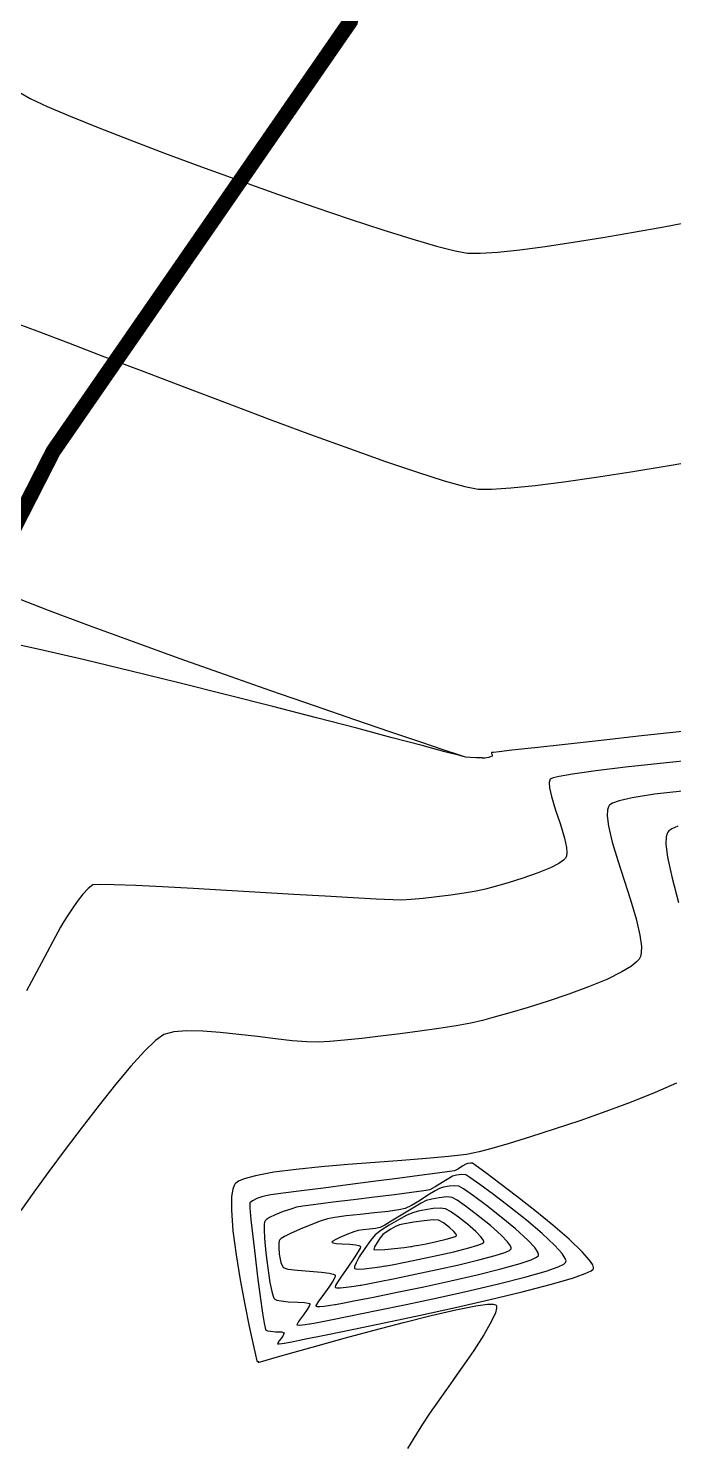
# Model space of a CAD drawing. Header units: metres. Extents: x 708868 to 711043, y 5411316 to 5413138.
# Drawn here: x 709820.1 to 709862.3, y 5411902.3 to 5411995.4 of the extents above; entities that cross this region are included whole.
import ezdxf

# ---------------------------------------------------------------- set-up
doc = ezdxf.new("R2010")
doc.units = ezdxf.units.M
doc.linetypes.add('DASHED', pattern=[0.75, 0.5, -0.25])
for name, color, linetype in [('C-ANNO-TABL', 1, 'Continuous'), ('Rionegro 2010_Contours', 7, 'Continuous'), ('Rionegro 2014_Contours', 7, 'Continuous'), ('Rionegro 2018_Contours', 7, 'Continuous')]:
    doc.layers.add(name, color=color, linetype=linetype)

msp = doc.modelspace()

# ---------------------------------------------------------------- linework, layer by layer
at = {"layer": 'C-ANNO-TABL', "color": 4, "linetype": 'DASHED', "true_color": 0x3dffff, "const_width": 1, "flags": 128}
msp.add_lwpolyline([(711042.543, 5413065.077), (710960.959, 5413110.395), (710928.513, 5413129.625), (710904.958, 5413136.482), (710878.336, 5413137.92), (710860.981, 5413136.789), (710843.249, 5413130.002), (710825.895, 5413114.543), (710808.917, 5413089.658), (710785.526, 5413050.068), (710767.477, 5413018.497), (710750.578, 5412962.402), (710732.947, 5412902.164), (710722.628, 5412876.686), (710711.096, 5412854.241), (710709.275, 5412838.469), (710712.254, 5412799.164), (710711.402, 5412767.16), (710706.844, 5412750.077), (710696.967, 5412735.651), (710677.974, 5412728.438), (710654.043, 5412726.539), (710627.073, 5412724.641), (710606.56, 5412720.465), (710589.801, 5412712.38), (710580.579, 5412698.728), (710577.45, 5412692.07), (710576.617, 5412681.451), (710581.703, 5412658.886), (710586.523, 5412640.581), (710590.138, 5412620.108), (710586.764, 5412609.511), (710569.894, 5412600.358), (710548.445, 5412592.651), (710519.158, 5412593.645), (710507.899, 5412592.671), (710498.04, 5412592.908), (710476.647, 5412590.526), (710453.439, 5412584.652), (710430.062, 5412578.871), (710407.167, 5412571.646), (710393.361, 5412565.35), (710390.566, 5412558.779), (710388.557, 5412550.53), (710383.696, 5412533.008), (710380.563, 5412521.688), (710371.646, 5412514.462), (710365.862, 5412509.886), (710362.006, 5412504.587), (710331.377, 5412455.849), (710322.46, 5412437.304), (710314.748, 5412419.962), (710310.913, 5412404.45), (710310.19, 5412389.517), (710312.359, 5412375.548), (710316.697, 5412365.432), (710327.06, 5412353.871), (710331.95, 5412345.85), (710336.144, 5412343.076), (710341.696, 5412343.548), (710347.662, 5412345.732), (710357.763, 5412346.027), (710373.475, 5412344.551), (710380.943, 5412341.931), (710387.559, 5412337.031), (710390.335, 5412331.128), (710393.229, 5412321.911), (710394.372, 5412314.079), (710391.947, 5412287.733), (710391.947, 5412242.005), (710398.772, 5412181.359), (710397.167, 5412154.922), (710391.094, 5412141.084), (710382.348, 5412135.257), (710365.927, 5412125.119), (710349.52, 5412122.865), (710314.938, 5412100.532), (710310.163, 5412097.449), (710304.075, 5412096.969), (710288.946, 5412103.637), (710260.398, 5412118.748), (710227.162, 5412131.796), (710192.198, 5412139.844), (710067.128, 5412167.234), (710056.514, 5412173.822), (710010.254, 5412214.541), (709997.898, 5412231.696), (709990.986, 5412235.843), (709981.946, 5412236.812), (709941.868, 5412226.346), (709906.208, 5412219.679), (709872.554, 5412206.968), (709858.983, 5412200.97), (709841.485, 5412178.774), (709831.695, 5412162.57), (709826.818, 5412138.119), (709826.096, 5412113.866), (709847.992, 5412057.968), (709847.992, 5412027.524), (709841.153, 5411995.836), (709821.685, 5411967.669), (709785.127, 5411896.003), (709764.498, 5411870.427), (709729.916, 5411841.626), (709687.876, 5411828.101), (709653.609, 5411828.388), (709636.799, 5411836.292), (709611.994, 5411871.534), (709572.151, 5411935.234), (709533.465, 5411953.882), (709461.2, 5411963.077), (709400.577, 5411961.741), (709328.296, 5411946.172), (709283.904, 5411933.17), (709246.821, 5411886.153), (709230.211, 5411871.995), (709186.772, 5411865.786), (709143.573, 5411868.974), (709131.371, 5411871.677), (709115.438, 5411870.35), (709084.203, 5411857.653), (709062.638, 5411854.332), (708913.408, 5411851.538)], dxfattribs=at)
at = {"layer": 'Rionegro 2010_Contours'}
for points in [[(709818.852, 5411976.222, 234), (709820.605, 5411975.563, 234), (709822.695, 5411974.768, 234), (709825.054, 5411973.867, 234), (709827.615, 5411972.889, 234), (709830.311, 5411971.862, 234), (709833.074, 5411970.815, 234), (709835.838, 5411969.777, 234), (709838.534, 5411968.777, 234), (709841.095, 5411967.844, 234), (709843.455, 5411967.006, 234), (709845.545, 5411966.292, 234), (709847.298, 5411965.731, 234), (709848.648, 5411965.352, 234), (709849.526, 5411965.184, 234), (709850.4, 5411965.177, 234), (709851.667, 5411965.263, 234), (709853.27, 5411965.431, 234), (709855.152, 5411965.672, 234), (709857.258, 5411965.973, 234), (709859.531, 5411966.325, 234), (709861.914, 5411966.718, 234), (709864.352, 5411967.139, 234)], [(709863.111, 5411949.323, 234), (709860.245, 5411949.008, 234), (709857.59, 5411948.716, 234), (709855.23, 5411948.456, 234), (709853.247, 5411948.238, 234), (709851.727, 5411948.069, 234), (709850.9, 5411947.977, 234), (709850.534, 5411947.935, 234), (709850.422, 5411947.921, 234), (709850.407, 5411947.919, 234), (709850.405, 5411947.909, 234), (709850.413, 5411947.866, 234), (709850.439, 5411947.776, 234), (709850.453, 5411947.69, 234), (709850.345, 5411947.638, 234), (709850.216, 5411947.596, 234), (709850.093, 5411947.576, 234), (709849.969, 5411947.563, 234), (709849.791, 5411947.564, 234), (709849.419, 5411947.573, 234), (709849.003, 5411947.592, 234), (709848.694, 5411947.626, 234), (709848.311, 5411947.749, 234), (709847.314, 5411948.08, 234), (709845.783, 5411948.595, 234), (709843.8, 5411949.267, 234), (709841.446, 5411950.072, 234), (709838.801, 5411950.982, 234), (709835.948, 5411951.973, 234), (709832.966, 5411953.018, 234), (709829.938, 5411954.093, 234), (709826.944, 5411955.172, 234), (709824.065, 5411956.228, 234), (709821.382, 5411957.237, 234), (709818.977, 5411958.173, 234)], [(709862.9, 5411945.402, 236), (709861.095, 5411945.185, 236), (709859.632, 5411944.953, 236), (709858.772, 5411944.758, 236), (709858.34, 5411944.605, 236), (709858.164, 5411944.5, 236), (709858.113, 5411944.447, 236), (709858.067, 5411944.37, 236), (709858.007, 5411944.174, 236), (709857.986, 5411943.782, 236), (709858.072, 5411943.102, 236), (709858.321, 5411942.051, 236), (709858.679, 5411940.846, 236), (709859.093, 5411939.56, 236), (709859.509, 5411938.265, 236), (709859.874, 5411937.035, 236), (709860.134, 5411935.943, 236), (709860.23, 5411935.218, 236), (709860.22, 5411934.785, 236), (709860.167, 5411934.558, 236), (709860.125, 5411934.465, 236), (709860.071, 5411934.378, 236), (709859.916, 5411934.2, 236), (709859.579, 5411933.922, 236), (709858.956, 5411933.54, 236), (709857.952, 5411933.049, 236), (709856.764, 5411932.559, 236), (709855.465, 5411932.081, 236), (709854.125, 5411931.63, 236), (709852.818, 5411931.219, 236), (709851.614, 5411930.862, 236), (709850.586, 5411930.571, 236), (709849.806, 5411930.362, 236), (709849.049, 5411930.191, 236), (709848.08, 5411930.012, 236), (709846.951, 5411929.83, 236), (709845.716, 5411929.651, 236), (709844.428, 5411929.48, 236), (709843.139, 5411929.324, 236), (709841.904, 5411929.186, 236), (709840.775, 5411929.074, 236), (709839.805, 5411928.992, 236), (709839.048, 5411928.946, 236), (709838.299, 5411928.96, 236), (709837.351, 5411929.039, 236), (709836.258, 5411929.162, 236), (709835.072, 5411929.307, 236), (709833.845, 5411929.453, 236), (709832.63, 5411929.578, 236), (709831.479, 5411929.661, 236), (709830.445, 5411929.68, 236), (709829.579, 5411929.614, 236), (709828.935, 5411929.442, 236), (709828.395, 5411929.061, 236), (709827.661, 5411928.348, 236), (709826.772, 5411927.362, 236), (709825.768, 5411926.165, 236), (709824.69, 5411924.816, 236), (709823.577, 5411923.375, 236), (709822.468, 5411921.903, 236), (709821.404, 5411920.46, 236), (709820.424, 5411919.105, 236), (709819.568, 5411917.9, 236)], [(709862.62, 5411943.097, 237), (709862.213, 5411942.918, 237), (709862.029, 5411942.783, 237), (709861.966, 5411942.711, 237), (709861.917, 5411942.627, 237), (709861.854, 5411942.4, 237), (709861.838, 5411941.922, 237), (709861.942, 5411941.063, 237), (709862.238, 5411939.696, 237), (709862.668, 5411938.089, 237)], [(709862.523, 5411926.253, 237), (709861.129, 5411925.639, 237), (709859.561, 5411925.013, 237), (709857.89, 5411924.393, 237), (709856.185, 5411923.795, 237), (709854.516, 5411923.237, 237), (709852.953, 5411922.736, 237), (709851.566, 5411922.308, 237), (709850.425, 5411921.972, 237), (709849.601, 5411921.745, 237), (709848.764, 5411921.587, 237), (709847.59, 5411921.445, 237), (709846.152, 5411921.313, 237), (709844.525, 5411921.185, 237), (709842.783, 5411921.056, 237), (709841, 5411920.92, 237), (709839.25, 5411920.771, 237), (709837.607, 5411920.603, 237), (709836.145, 5411920.412, 237), (709834.938, 5411920.191, 237), (709834.207, 5411919.989, 237), (709833.819, 5411919.821, 237), (709833.646, 5411919.7, 237), (709833.588, 5411919.637, 237), (709833.532, 5411919.549, 237), (709833.445, 5411919.313, 237), (709833.369, 5411918.819, 237), (709833.358, 5411917.939, 237), (709833.463, 5411916.567, 237), (709833.668, 5411915.001, 237), (709833.938, 5411913.358, 237), (709834.238, 5411911.752, 237), (709834.533, 5411910.301, 237), (709834.787, 5411909.12, 237), (709834.938, 5411908.448, 237), (709835.009, 5411908.142, 237), (709835.032, 5411908.046, 237), (709835.035, 5411908.034, 237), (709835.04, 5411908.032, 237), (709835.064, 5411908.027, 237), (709835.118, 5411908.021, 237), (709835.161, 5411908.015, 237), (709835.114, 5411907.941, 237), (709835.412, 5411908.027, 237), (709836.236, 5411908.265, 237), (709837.482, 5411908.621, 237), (709839.049, 5411909.063, 237), (709840.831, 5411909.558, 237), (709842.727, 5411910.071, 237), (709844.633, 5411910.571, 237), (709846.445, 5411911.024, 237), (709848.062, 5411911.396, 237), (709849.378, 5411911.656, 237), (709850.147, 5411911.76, 237), (709850.522, 5411911.767, 237), (709850.664, 5411911.733, 237), (709850.7, 5411911.704, 237), (709850.725, 5411911.652, 237), (709850.736, 5411911.51, 237), (709850.66, 5411911.204, 237), (709850.409, 5411910.648, 237), (709849.902, 5411909.767, 237), (709849.24, 5411908.742, 237), (709848.488, 5411907.643, 237), (709847.712, 5411906.54, 237), (709846.975, 5411905.503, 237), (709846.343, 5411904.601, 237), (709845.882, 5411903.904, 237), (709845.499, 5411903.277, 237), (709844.911, 5411902.303, 237)], [(709836.822, 5411909.211, 238), (709836.84, 5411909.214, 238), (709836.958, 5411909.237, 238), (709837.324, 5411909.309, 238), (709838.13, 5411909.469, 238), (709839.571, 5411909.759, 238), (709841.392, 5411910.131, 238), (709843.484, 5411910.567, 238), (709845.742, 5411911.047, 238), (709848.055, 5411911.554, 238), (709850.318, 5411912.069, 238), (709852.421, 5411912.574, 238), (709854.256, 5411913.049, 238), (709855.717, 5411913.476, 238), (709856.543, 5411913.771, 238), (709856.926, 5411913.958, 238), (709857.057, 5411914.065, 238), (709857.081, 5411914.113, 238), (709857.086, 5411914.177, 238), (709857.038, 5411914.34, 238), (709856.837, 5411914.66, 238), (709856.357, 5411915.204, 238), (709855.491, 5411916.029, 238), (709854.42, 5411916.955, 238), (709853.241, 5411917.916, 238), (709852.052, 5411918.848, 238), (709850.951, 5411919.687, 238), (709850.037, 5411920.369, 238), (709849.406, 5411920.828, 238), (709849.157, 5411921, 238), (709849.029, 5411921.005, 238), (709848.861, 5411920.981, 238), (709848.73, 5411920.949, 238), (709848.536, 5411920.834, 238), (709848.234, 5411920.642, 238), (709847.98, 5411920.506, 238), (709847.657, 5411920.456, 238), (709846.856, 5411920.347, 238), (709845.683, 5411920.193, 238), (709844.244, 5411920.007, 238), (709842.645, 5411919.801, 238), (709840.992, 5411919.588, 238), (709839.389, 5411919.382, 238), (709837.944, 5411919.195, 238), (709836.762, 5411919.04, 238), (709835.949, 5411918.93, 238), (709835.61, 5411918.878, 238), (709835.359, 5411918.801, 238), (709835.035, 5411918.686, 238), (709834.737, 5411918.551, 238), (709834.566, 5411918.413, 238), (709834.57, 5411918.085, 238), (709834.639, 5411917.307, 238), (709834.757, 5411916.208, 238), (709834.908, 5411914.916, 238), (709835.076, 5411913.56, 238), (709835.246, 5411912.27, 238), (709835.401, 5411911.174, 238), (709835.504, 5411910.523, 238), (709835.564, 5411910.211, 238), (709835.594, 5411910.101, 238), (709835.605, 5411910.08, 238), (709835.634, 5411910.058, 238), (709835.726, 5411910.023, 238), (709835.928, 5411909.99, 238), (709836.256, 5411909.967, 238), (709836.638, 5411909.946, 238), (709836.825, 5411909.9, 238), (709836.723, 5411909.68, 238), (709836.492, 5411909.362, 238), (709836.377, 5411909.178, 238), (709836.482, 5411909.165, 238), (709836.669, 5411909.187, 238), (709836.822, 5411909.211, 238)], [(709838.483, 5411910.478, 239), (709838.506, 5411910.482, 239), (709838.628, 5411910.505, 239), (709838.993, 5411910.575, 239), (709839.777, 5411910.727, 239), (709841.156, 5411910.999, 239), (709842.873, 5411911.346, 239), (709844.816, 5411911.747, 239), (709846.872, 5411912.185, 239), (709848.929, 5411912.642, 239), (709850.874, 5411913.098, 239), (709852.595, 5411913.534, 239), (709853.979, 5411913.933, 239), (709854.768, 5411914.212, 239), (709855.136, 5411914.393, 239), (709855.262, 5411914.497, 239), (709855.286, 5411914.543, 239), (709855.291, 5411914.608, 239), (709855.243, 5411914.771, 239), (709855.04, 5411915.087, 239), (709854.564, 5411915.619, 239), (709853.716, 5411916.411, 239), (709852.69, 5411917.277, 239), (709851.595, 5411918.147, 239), (709850.541, 5411918.951, 239), (709849.636, 5411919.617, 239), (709848.991, 5411920.076, 239), (709848.714, 5411920.256, 239), (709848.458, 5411920.265, 239), (709848.122, 5411920.217, 239), (709847.859, 5411920.152, 239), (709847.6, 5411920.006, 239), (709847.177, 5411919.734, 239), (709846.72, 5411919.449, 239), (709846.359, 5411919.268, 239), (709845.981, 5411919.2, 239), (709845.169, 5411919.088, 239), (709844.045, 5411918.945, 239), (709842.732, 5411918.783, 239), (709841.353, 5411918.613, 239), (709840.031, 5411918.45, 239), (709838.888, 5411918.305, 239), (709838.048, 5411918.19, 239), (709837.633, 5411918.119, 239), (709837.249, 5411918.004, 239), (709836.747, 5411917.835, 239), (709836.227, 5411917.63, 239), (709835.867, 5411917.453, 239), (709835.665, 5411917.319, 239), (709835.574, 5411917.231, 239), (709835.544, 5411917.188, 239), (709835.529, 5411917.148, 239), (709835.508, 5411917.013, 239), (709835.501, 5411916.689, 239), (709835.531, 5411916.081, 239), (709835.617, 5411915.14, 239), (709835.742, 5411914.13, 239), (709835.889, 5411913.196, 239), (709836.009, 5411912.599, 239), (709836.096, 5411912.287, 239), (709836.15, 5411912.161, 239), (709836.175, 5411912.126, 239), (709836.218, 5411912.092, 239), (709836.345, 5411912.037, 239), (709836.621, 5411911.977, 239), (709837.091, 5411911.93, 239), (709837.723, 5411911.897, 239), (709838.158, 5411911.87, 239), (709838.386, 5411911.838, 239), (709838.472, 5411911.806, 239), (709838.49, 5411911.786, 239), (709838.495, 5411911.752, 239), (709838.463, 5411911.649, 239), (709838.334, 5411911.425, 239), (709838.079, 5411911.062, 239), (709837.765, 5411910.636, 239), (709837.64, 5411910.415, 239), (709837.838, 5411910.391, 239), (709838.193, 5411910.432, 239), (709838.483, 5411910.478, 239)], [(709841.806, 5411913.012, 241), (709841.838, 5411913.017, 241), (709841.964, 5411913.04, 241), (709842.294, 5411913.102, 241), (709842.96, 5411913.231, 241), (709844.076, 5411913.453, 241), (709845.405, 5411913.726, 241), (709846.837, 5411914.031, 241), (709848.262, 5411914.35, 241), (709849.571, 5411914.665, 241), (709850.652, 5411914.958, 241), (709851.28, 5411915.164, 241), (709851.576, 5411915.296, 241), (709851.677, 5411915.371, 241), (709851.696, 5411915.404, 241), (709851.698, 5411915.455, 241), (709851.65, 5411915.586, 241), (709851.464, 5411915.846, 241), (709851.044, 5411916.284, 241), (709850.333, 5411916.918, 241), (709849.531, 5411917.567, 241), (709848.763, 5411918.148, 241), (709848.154, 5411918.576, 241), (709847.828, 5411918.767, 241), (709847.469, 5411918.794, 241), (709846.98, 5411918.747, 241), (709846.487, 5411918.657, 241), (709846.118, 5411918.56, 241), (709845.793, 5411918.394, 241), (709845.249, 5411918.07, 241), (709844.597, 5411917.668, 241), (709843.949, 5411917.268, 241), (709843.419, 5411916.949, 241), (709843.118, 5411916.79, 241), (709842.81, 5411916.729, 241), (709842.401, 5411916.689, 241), (709841.991, 5411916.652, 241), (709841.678, 5411916.601, 241), (709841.379, 5411916.502, 241), (709840.931, 5411916.337, 241), (709840.461, 5411916.144, 241), (709840.152, 5411915.996, 241), (709840.001, 5411915.901, 241), (709839.954, 5411915.851, 241), (709839.95, 5411915.831, 241), (709839.961, 5411915.813, 241), (709840.027, 5411915.784, 241), (709840.218, 5411915.754, 241), (709840.59, 5411915.727, 241), (709841.126, 5411915.698, 241), (709841.511, 5411915.662, 241), (709841.719, 5411915.619, 241), (709841.8, 5411915.58, 241), (709841.82, 5411915.556, 241), (709841.823, 5411915.528, 241), (709841.795, 5411915.435, 241), (709841.676, 5411915.213, 241), (709841.414, 5411914.805, 241), (709840.996, 5411914.2, 241), (709840.577, 5411913.6, 241), (709840.313, 5411913.203, 241), (709840.193, 5411912.994, 241), (709840.164, 5411912.911, 241), (709840.166, 5411912.889, 241), (709840.188, 5411912.869, 241), (709840.275, 5411912.845, 241), (709840.492, 5411912.839, 241), (709840.885, 5411912.873, 241), (709841.411, 5411912.948, 241), (709841.806, 5411913.012, 241)], [(709843.467, 5411914.279, 242), (709843.511, 5411914.286, 242), (709843.655, 5411914.312, 242), (709843.999, 5411914.376, 242), (709844.649, 5411914.503, 242), (709845.677, 5411914.711, 242), (709846.82, 5411914.954, 242), (709847.946, 5411915.21, 242), (709848.923, 5411915.456, 242), (709849.508, 5411915.632, 242), (709849.788, 5411915.745, 242), (709849.883, 5411915.808, 242), (709849.9, 5411915.835, 242), (709849.901, 5411915.874, 242), (709849.862, 5411915.976, 242), (709849.711, 5411916.182, 242), (709849.378, 5411916.527, 242), (709848.83, 5411917.01, 242), (709848.241, 5411917.475, 242), (709847.722, 5411917.839, 242), (709847.384, 5411918.022, 242), (709847.044, 5411918.059, 242), (709846.579, 5411918.03, 242), (709846.07, 5411917.956, 242), (709845.599, 5411917.86, 242), (709845.247, 5411917.763, 242), (709844.858, 5411917.592, 242), (709844.302, 5411917.299, 242), (709843.694, 5411916.946, 242), (709843.149, 5411916.596, 242), (709842.784, 5411916.31, 242), (709842.48, 5411915.952, 242), (709842.104, 5411915.427, 242), (709841.744, 5411914.863, 242), (709841.527, 5411914.469, 242), (709841.437, 5411914.249, 242), (709841.422, 5411914.155, 242), (709841.429, 5411914.126, 242), (709841.449, 5411914.106, 242), (709841.525, 5411914.078, 242), (709841.713, 5411914.062, 242), (709842.067, 5411914.08, 242), (709842.589, 5411914.141, 242), (709843.095, 5411914.218, 242), (709843.467, 5411914.279, 242)], [(709845.129, 5411915.545, 243), (709845.188, 5411915.555, 243), (709845.341, 5411915.582, 243), (709845.64, 5411915.637, 243), (709846.129, 5411915.734, 243), (709846.803, 5411915.877, 243), (709847.435, 5411916.027, 243), (709847.832, 5411916.138, 243), (709848.027, 5411916.209, 243), (709848.094, 5411916.249, 243), (709848.105, 5411916.266, 243), (709848.104, 5411916.294, 243), (709848.064, 5411916.374, 243), (709847.927, 5411916.537, 243), (709847.65, 5411916.797, 243), (709847.255, 5411917.103, 243), (709846.941, 5411917.277, 243), (709846.584, 5411917.289, 243), (709845.984, 5411917.233, 243), (709845.305, 5411917.141, 243), (709844.714, 5411917.042, 243), (709844.376, 5411916.967, 243), (709844.121, 5411916.854, 243), (709843.801, 5411916.678, 243), (709843.497, 5411916.486, 243), (709843.29, 5411916.326, 243), (709843.114, 5411916.118, 243), (709842.902, 5411915.819, 243), (709842.735, 5411915.533, 243), (709842.692, 5411915.363, 243), (709842.918, 5411915.334, 243), (709843.423, 5411915.359, 243), (709844.058, 5411915.415, 243), (709844.676, 5411915.484, 243), (709845.129, 5411915.545, 243)]]:
    msp.add_polyline3d(points, dxfattribs=at)
at = {"layer": 'Rionegro 2014_Contours'}
for points in [[(709819.506, 5411991.173, 235), (709820.176, 5411990.791, 235), (709821.294, 5411990.268, 235), (709822.797, 5411989.625, 235), (709824.622, 5411988.885, 235), (709826.706, 5411988.071, 235), (709828.987, 5411987.205, 235), (709831.402, 5411986.309, 235), (709833.888, 5411985.408, 235), (709836.383, 5411984.522, 235), (709838.824, 5411983.674, 235), (709841.148, 5411982.888, 235), (709843.293, 5411982.185, 235), (709845.195, 5411981.588, 235), (709846.793, 5411981.12, 235), (709848.023, 5411980.803, 235), (709848.823, 5411980.66, 235), (709849.654, 5411980.651, 235), (709850.82, 5411980.727, 235), (709852.264, 5411980.879, 235), (709853.93, 5411981.094, 235), (709855.763, 5411981.363, 235), (709857.705, 5411981.675, 235), (709859.701, 5411982.019, 235), (709861.694, 5411982.384, 235), (709863.628, 5411982.76, 235)], [(709818.852, 5411976.222, 234), (709820.605, 5411975.563, 234), (709822.695, 5411974.768, 234), (709825.054, 5411973.867, 234), (709827.615, 5411972.889, 234), (709830.311, 5411971.862, 234), (709833.074, 5411970.815, 234), (709835.838, 5411969.777, 234), (709838.534, 5411968.777, 234), (709841.095, 5411967.844, 234), (709843.455, 5411967.006, 234), (709845.545, 5411966.292, 234), (709847.298, 5411965.731, 234), (709848.648, 5411965.352, 234), (709849.526, 5411965.184, 234), (709850.4, 5411965.177, 234), (709851.667, 5411965.263, 234), (709853.27, 5411965.431, 234), (709855.152, 5411965.672, 234), (709857.258, 5411965.973, 234), (709859.531, 5411966.325, 234), (709861.914, 5411966.718, 234), (709864.352, 5411967.139, 234)], [(709863.111, 5411949.323, 234), (709860.245, 5411949.008, 234), (709857.59, 5411948.716, 234), (709855.23, 5411948.456, 234), (709853.247, 5411948.238, 234), (709851.727, 5411948.069, 234), (709850.9, 5411947.977, 234), (709850.534, 5411947.935, 234), (709850.422, 5411947.921, 234), (709850.407, 5411947.919, 234), (709850.405, 5411947.909, 234), (709850.413, 5411947.866, 234), (709850.439, 5411947.776, 234), (709850.453, 5411947.69, 234), (709850.345, 5411947.638, 234), (709850.216, 5411947.596, 234), (709850.093, 5411947.576, 234), (709849.969, 5411947.563, 234), (709849.792, 5411947.567, 234), (709849.421, 5411947.58, 234), (709849.005, 5411947.6, 234), (709848.694, 5411947.626, 234), (709848.323, 5411947.721, 234), (709847.352, 5411947.979, 234), (709845.855, 5411948.378, 234), (709843.904, 5411948.895, 234), (709841.575, 5411949.51, 234), (709838.938, 5411950.199, 234), (709836.069, 5411950.941, 234), (709833.04, 5411951.714, 234), (709829.925, 5411952.496, 234), (709826.797, 5411953.265, 234), (709823.729, 5411953.998, 234), (709820.795, 5411954.675, 234), (709818.068, 5411955.272, 234)], [(709863.967, 5411947.469, 235), (709861.46, 5411947.207, 235), (709859.186, 5411946.957, 235), (709857.238, 5411946.722, 235), (709855.706, 5411946.511, 235), (709854.842, 5411946.363, 235), (709854.437, 5411946.266, 235), (709854.292, 5411946.209, 235), (709854.26, 5411946.183, 235), (709854.226, 5411946.122, 235), (709854.191, 5411945.957, 235), (709854.209, 5411945.619, 235), (709854.337, 5411945.032, 235), (709854.605, 5411944.155, 235), (709854.917, 5411943.216, 235), (709855.19, 5411942.321, 235), (709855.325, 5411941.706, 235), (709855.35, 5411941.339, 235), (709855.32, 5411941.151, 235), (709855.289, 5411941.077, 235), (709855.245, 5411941.01, 235), (709855.113, 5411940.872, 235), (709854.814, 5411940.661, 235), (709854.265, 5411940.374, 235), (709853.407, 5411940.021, 235), (709852.452, 5411939.688, 235), (709851.501, 5411939.393, 235), (709850.654, 5411939.151, 235), (709850.011, 5411938.979, 235), (709849.398, 5411938.844, 235), (709848.617, 5411938.709, 235), (709847.735, 5411938.58, 235), (709846.817, 5411938.464, 235), (709845.929, 5411938.366, 235), (709845.138, 5411938.294, 235), (709844.509, 5411938.254, 235), (709843.936, 5411938.265, 235), (709842.848, 5411938.316, 235), (709841.34, 5411938.399, 235), (709839.508, 5411938.505, 235), (709837.449, 5411938.628, 235), (709835.258, 5411938.759, 235), (709833.03, 5411938.89, 235), (709830.863, 5411939.014, 235), (709828.852, 5411939.122, 235), (709827.092, 5411939.208, 235), (709825.68, 5411939.262, 235), (709824.712, 5411939.278, 235), (709824.283, 5411939.246, 235), (709823.977, 5411939.022, 235), (709823.628, 5411938.641, 235), (709823.264, 5411938.169, 235), (709822.916, 5411937.67, 235), (709822.612, 5411937.21, 235), (709822.381, 5411936.854, 235), (709822.168, 5411936.473, 235), (709821.665, 5411935.547, 235), (709820.907, 5411934.137, 235), (709819.925, 5411932.305, 235)], [(709862.9, 5411945.402, 236), (709861.095, 5411945.185, 236), (709859.632, 5411944.953, 236), (709858.772, 5411944.758, 236), (709858.34, 5411944.605, 236), (709858.164, 5411944.5, 236), (709858.113, 5411944.447, 236), (709858.067, 5411944.37, 236), (709858.007, 5411944.174, 236), (709857.986, 5411943.782, 236), (709858.072, 5411943.102, 236), (709858.321, 5411942.051, 236), (709858.679, 5411940.846, 236), (709859.093, 5411939.56, 236), (709859.509, 5411938.265, 236), (709859.874, 5411937.035, 236), (709860.134, 5411935.943, 236), (709860.23, 5411935.218, 236), (709860.22, 5411934.785, 236), (709860.167, 5411934.558, 236), (709860.125, 5411934.465, 236), (709860.071, 5411934.378, 236), (709859.916, 5411934.2, 236), (709859.579, 5411933.922, 236), (709858.956, 5411933.54, 236), (709857.952, 5411933.049, 236), (709856.764, 5411932.559, 236), (709855.465, 5411932.081, 236), (709854.125, 5411931.63, 236), (709852.818, 5411931.219, 236), (709851.614, 5411930.862, 236), (709850.586, 5411930.571, 236), (709849.806, 5411930.362, 236), (709849.049, 5411930.191, 236), (709848.08, 5411930.012, 236), (709846.951, 5411929.83, 236), (709845.716, 5411929.651, 236), (709844.428, 5411929.48, 236), (709843.139, 5411929.324, 236), (709841.904, 5411929.186, 236), (709840.775, 5411929.074, 236), (709839.805, 5411928.992, 236), (709839.048, 5411928.946, 236), (709838.299, 5411928.96, 236), (709837.351, 5411929.039, 236), (709836.258, 5411929.162, 236), (709835.072, 5411929.307, 236), (709833.845, 5411929.453, 236), (709832.63, 5411929.578, 236), (709831.479, 5411929.661, 236), (709830.445, 5411929.68, 236), (709829.579, 5411929.614, 236), (709828.935, 5411929.442, 236), (709828.395, 5411929.061, 236), (709827.661, 5411928.348, 236), (709826.772, 5411927.362, 236), (709825.768, 5411926.165, 236), (709824.69, 5411924.816, 236), (709823.577, 5411923.375, 236), (709822.468, 5411921.903, 236), (709821.404, 5411920.46, 236), (709820.424, 5411919.105, 236), (709819.568, 5411917.9, 236)], [(709862.62, 5411943.097, 237), (709862.213, 5411942.918, 237), (709862.029, 5411942.783, 237), (709861.966, 5411942.711, 237), (709861.917, 5411942.627, 237), (709861.854, 5411942.4, 237), (709861.838, 5411941.922, 237), (709861.942, 5411941.063, 237), (709862.238, 5411939.696, 237), (709862.668, 5411938.089, 237)], [(709862.523, 5411926.253, 237), (709861.129, 5411925.639, 237), (709859.561, 5411925.013, 237), (709857.89, 5411924.393, 237), (709856.185, 5411923.795, 237), (709854.516, 5411923.237, 237), (709852.953, 5411922.736, 237), (709851.566, 5411922.308, 237), (709850.425, 5411921.972, 237), (709849.601, 5411921.745, 237), (709848.764, 5411921.587, 237), (709847.59, 5411921.445, 237), (709846.152, 5411921.313, 237), (709844.525, 5411921.185, 237), (709842.783, 5411921.056, 237), (709841, 5411920.92, 237), (709839.25, 5411920.771, 237), (709837.607, 5411920.603, 237), (709836.145, 5411920.412, 237), (709834.938, 5411920.191, 237), (709834.207, 5411919.989, 237), (709833.819, 5411919.821, 237), (709833.646, 5411919.7, 237), (709833.588, 5411919.637, 237), (709833.532, 5411919.549, 237), (709833.445, 5411919.313, 237), (709833.369, 5411918.819, 237), (709833.358, 5411917.939, 237), (709833.463, 5411916.567, 237), (709833.668, 5411915.001, 237), (709833.938, 5411913.358, 237), (709834.238, 5411911.752, 237), (709834.533, 5411910.301, 237), (709834.787, 5411909.12, 237), (709834.938, 5411908.448, 237), (709835.009, 5411908.142, 237), (709835.032, 5411908.046, 237), (709835.035, 5411908.034, 237), (709835.04, 5411908.032, 237), (709835.064, 5411908.027, 237), (709835.118, 5411908.021, 237), (709835.161, 5411908.015, 237), (709835.114, 5411907.941, 237), (709835.412, 5411908.027, 237), (709836.236, 5411908.265, 237), (709837.482, 5411908.621, 237), (709839.049, 5411909.063, 237), (709840.831, 5411909.558, 237), (709842.727, 5411910.071, 237), (709844.633, 5411910.571, 237), (709846.445, 5411911.024, 237), (709848.062, 5411911.396, 237), (709849.378, 5411911.656, 237), (709850.147, 5411911.76, 237), (709850.522, 5411911.767, 237), (709850.664, 5411911.733, 237), (709850.7, 5411911.704, 237), (709850.725, 5411911.652, 237), (709850.736, 5411911.51, 237), (709850.66, 5411911.204, 237), (709850.409, 5411910.648, 237), (709849.902, 5411909.767, 237), (709849.24, 5411908.742, 237), (709848.488, 5411907.643, 237), (709847.9, 5411906.808, 237)], [(709836.822, 5411909.211, 238), (709836.84, 5411909.214, 238), (709836.958, 5411909.237, 238), (709837.324, 5411909.309, 238), (709838.13, 5411909.469, 238), (709839.571, 5411909.759, 238), (709841.392, 5411910.131, 238), (709843.484, 5411910.567, 238), (709845.742, 5411911.047, 238), (709848.055, 5411911.554, 238), (709850.318, 5411912.069, 238), (709852.421, 5411912.574, 238), (709854.256, 5411913.049, 238), (709855.717, 5411913.476, 238), (709856.543, 5411913.771, 238), (709856.926, 5411913.958, 238), (709857.057, 5411914.065, 238), (709857.081, 5411914.113, 238), (709857.086, 5411914.177, 238), (709857.038, 5411914.34, 238), (709856.837, 5411914.66, 238), (709856.357, 5411915.204, 238), (709855.491, 5411916.029, 238), (709854.42, 5411916.955, 238), (709853.241, 5411917.916, 238), (709852.052, 5411918.848, 238), (709850.951, 5411919.687, 238), (709850.037, 5411920.369, 238), (709849.406, 5411920.828, 238), (709849.157, 5411921, 238), (709849.029, 5411921.005, 238), (709848.861, 5411920.981, 238), (709848.73, 5411920.949, 238), (709848.536, 5411920.834, 238), (709848.234, 5411920.642, 238), (709847.98, 5411920.506, 238), (709847.657, 5411920.456, 238), (709846.856, 5411920.347, 238), (709845.683, 5411920.193, 238), (709844.244, 5411920.007, 238), (709842.645, 5411919.801, 238), (709840.992, 5411919.588, 238), (709839.389, 5411919.382, 238), (709837.944, 5411919.195, 238), (709836.762, 5411919.04, 238), (709835.949, 5411918.93, 238), (709835.61, 5411918.878, 238), (709835.359, 5411918.801, 238), (709835.035, 5411918.686, 238), (709834.737, 5411918.551, 238), (709834.566, 5411918.413, 238), (709834.57, 5411918.085, 238), (709834.639, 5411917.307, 238), (709834.757, 5411916.208, 238), (709834.908, 5411914.916, 238), (709835.076, 5411913.56, 238), (709835.246, 5411912.27, 238), (709835.401, 5411911.174, 238), (709835.504, 5411910.523, 238), (709835.564, 5411910.211, 238), (709835.594, 5411910.101, 238), (709835.605, 5411910.08, 238), (709835.634, 5411910.058, 238), (709835.726, 5411910.023, 238), (709835.928, 5411909.99, 238), (709836.256, 5411909.967, 238), (709836.638, 5411909.946, 238), (709836.825, 5411909.9, 238), (709836.723, 5411909.68, 238), (709836.492, 5411909.362, 238), (709836.377, 5411909.178, 238), (709836.482, 5411909.165, 238), (709836.669, 5411909.187, 238), (709836.822, 5411909.211, 238)], [(709838.483, 5411910.478, 239), (709838.506, 5411910.482, 239), (709838.628, 5411910.505, 239), (709838.993, 5411910.575, 239), (709839.777, 5411910.727, 239), (709841.156, 5411910.999, 239), (709842.873, 5411911.346, 239), (709844.816, 5411911.747, 239), (709846.872, 5411912.185, 239), (709848.929, 5411912.642, 239), (709850.874, 5411913.098, 239), (709852.595, 5411913.534, 239), (709853.979, 5411913.933, 239), (709854.768, 5411914.212, 239), (709855.136, 5411914.393, 239), (709855.262, 5411914.497, 239), (709855.286, 5411914.543, 239), (709855.291, 5411914.608, 239), (709855.243, 5411914.771, 239), (709855.04, 5411915.087, 239), (709854.564, 5411915.619, 239), (709853.716, 5411916.411, 239), (709852.69, 5411917.277, 239), (709851.595, 5411918.147, 239), (709850.541, 5411918.951, 239), (709849.636, 5411919.617, 239), (709848.991, 5411920.076, 239), (709848.714, 5411920.256, 239), (709848.458, 5411920.265, 239), (709848.122, 5411920.217, 239), (709847.859, 5411920.152, 239), (709847.6, 5411920.006, 239), (709847.177, 5411919.734, 239), (709846.72, 5411919.449, 239), (709846.359, 5411919.268, 239), (709845.981, 5411919.2, 239), (709845.169, 5411919.088, 239), (709844.045, 5411918.945, 239), (709842.732, 5411918.783, 239), (709841.353, 5411918.613, 239), (709840.031, 5411918.45, 239), (709838.888, 5411918.305, 239), (709838.048, 5411918.19, 239), (709837.633, 5411918.119, 239), (709837.249, 5411918.004, 239), (709836.747, 5411917.835, 239), (709836.227, 5411917.63, 239), (709835.867, 5411917.453, 239), (709835.665, 5411917.319, 239), (709835.574, 5411917.231, 239), (709835.544, 5411917.188, 239), (709835.529, 5411917.148, 239), (709835.508, 5411917.013, 239), (709835.501, 5411916.689, 239), (709835.531, 5411916.081, 239), (709835.617, 5411915.14, 239), (709835.742, 5411914.13, 239), (709835.889, 5411913.196, 239), (709836.009, 5411912.599, 239), (709836.096, 5411912.287, 239), (709836.15, 5411912.161, 239), (709836.175, 5411912.126, 239), (709836.218, 5411912.092, 239), (709836.345, 5411912.037, 239), (709836.621, 5411911.977, 239), (709837.091, 5411911.93, 239), (709837.723, 5411911.897, 239), (709838.158, 5411911.87, 239), (709838.386, 5411911.838, 239), (709838.472, 5411911.806, 239), (709838.49, 5411911.786, 239), (709838.495, 5411911.752, 239), (709838.463, 5411911.649, 239), (709838.334, 5411911.425, 239), (709838.079, 5411911.062, 239), (709837.765, 5411910.636, 239), (709837.64, 5411910.415, 239), (709837.838, 5411910.391, 239), (709838.193, 5411910.432, 239), (709838.483, 5411910.478, 239)], [(709841.806, 5411913.012, 241), (709841.838, 5411913.017, 241), (709841.964, 5411913.04, 241), (709842.294, 5411913.102, 241), (709842.96, 5411913.231, 241), (709844.076, 5411913.453, 241), (709845.405, 5411913.726, 241), (709846.837, 5411914.031, 241), (709848.262, 5411914.35, 241), (709849.571, 5411914.665, 241), (709850.652, 5411914.958, 241), (709851.28, 5411915.164, 241), (709851.576, 5411915.296, 241), (709851.677, 5411915.371, 241), (709851.696, 5411915.404, 241), (709851.698, 5411915.455, 241), (709851.65, 5411915.586, 241), (709851.464, 5411915.846, 241), (709851.044, 5411916.284, 241), (709850.333, 5411916.918, 241), (709849.531, 5411917.567, 241), (709848.763, 5411918.148, 241), (709848.154, 5411918.576, 241), (709847.828, 5411918.767, 241), (709847.469, 5411918.794, 241), (709846.98, 5411918.747, 241), (709846.487, 5411918.657, 241), (709846.118, 5411918.56, 241), (709845.793, 5411918.394, 241), (709845.249, 5411918.07, 241), (709844.597, 5411917.668, 241), (709843.949, 5411917.268, 241), (709843.419, 5411916.949, 241), (709843.118, 5411916.79, 241), (709842.81, 5411916.729, 241), (709842.401, 5411916.689, 241), (709841.991, 5411916.652, 241), (709841.678, 5411916.601, 241), (709841.379, 5411916.502, 241), (709840.931, 5411916.337, 241), (709840.461, 5411916.144, 241), (709840.152, 5411915.996, 241), (709840.001, 5411915.901, 241), (709839.954, 5411915.851, 241), (709839.95, 5411915.831, 241), (709839.961, 5411915.813, 241), (709840.027, 5411915.784, 241), (709840.218, 5411915.754, 241), (709840.59, 5411915.727, 241), (709841.126, 5411915.698, 241), (709841.511, 5411915.662, 241), (709841.719, 5411915.619, 241), (709841.8, 5411915.58, 241), (709841.82, 5411915.556, 241), (709841.823, 5411915.528, 241), (709841.795, 5411915.435, 241), (709841.676, 5411915.213, 241), (709841.414, 5411914.805, 241), (709840.996, 5411914.2, 241), (709840.577, 5411913.6, 241), (709840.313, 5411913.203, 241), (709840.193, 5411912.994, 241), (709840.164, 5411912.911, 241), (709840.166, 5411912.889, 241), (709840.188, 5411912.869, 241), (709840.275, 5411912.845, 241), (709840.492, 5411912.839, 241), (709840.885, 5411912.873, 241), (709841.411, 5411912.948, 241), (709841.806, 5411913.012, 241)], [(709843.467, 5411914.279, 242), (709843.511, 5411914.286, 242), (709843.655, 5411914.312, 242), (709843.999, 5411914.376, 242), (709844.649, 5411914.503, 242), (709845.677, 5411914.711, 242), (709846.82, 5411914.954, 242), (709847.946, 5411915.21, 242), (709848.923, 5411915.456, 242), (709849.508, 5411915.632, 242), (709849.788, 5411915.745, 242), (709849.883, 5411915.808, 242), (709849.9, 5411915.835, 242), (709849.901, 5411915.874, 242), (709849.862, 5411915.976, 242), (709849.711, 5411916.182, 242), (709849.378, 5411916.527, 242), (709848.83, 5411917.01, 242), (709848.241, 5411917.475, 242), (709847.722, 5411917.839, 242), (709847.384, 5411918.022, 242), (709847.044, 5411918.059, 242), (709846.579, 5411918.03, 242), (709846.07, 5411917.956, 242), (709845.599, 5411917.86, 242), (709845.247, 5411917.763, 242), (709844.858, 5411917.592, 242), (709844.302, 5411917.299, 242), (709843.694, 5411916.946, 242), (709843.149, 5411916.596, 242), (709842.784, 5411916.31, 242), (709842.48, 5411915.952, 242), (709842.104, 5411915.427, 242), (709841.744, 5411914.863, 242), (709841.527, 5411914.469, 242), (709841.437, 5411914.249, 242), (709841.422, 5411914.155, 242), (709841.429, 5411914.126, 242), (709841.449, 5411914.106, 242), (709841.525, 5411914.078, 242), (709841.713, 5411914.062, 242), (709842.067, 5411914.08, 242), (709842.589, 5411914.141, 242), (709843.095, 5411914.218, 242), (709843.467, 5411914.279, 242)], [(709845.129, 5411915.545, 243), (709845.188, 5411915.555, 243), (709845.341, 5411915.582, 243), (709845.64, 5411915.637, 243), (709846.129, 5411915.734, 243), (709846.803, 5411915.877, 243), (709847.435, 5411916.027, 243), (709847.832, 5411916.138, 243), (709848.027, 5411916.209, 243), (709848.094, 5411916.249, 243), (709848.105, 5411916.266, 243), (709848.104, 5411916.294, 243), (709848.064, 5411916.374, 243), (709847.927, 5411916.537, 243), (709847.65, 5411916.797, 243), (709847.255, 5411917.103, 243), (709846.941, 5411917.277, 243), (709846.584, 5411917.289, 243), (709845.984, 5411917.233, 243), (709845.305, 5411917.141, 243), (709844.714, 5411917.042, 243), (709844.376, 5411916.967, 243), (709844.121, 5411916.854, 243), (709843.801, 5411916.678, 243), (709843.497, 5411916.486, 243), (709843.29, 5411916.326, 243), (709843.114, 5411916.118, 243), (709842.902, 5411915.819, 243), (709842.735, 5411915.533, 243), (709842.692, 5411915.363, 243), (709842.918, 5411915.334, 243), (709843.423, 5411915.359, 243), (709844.058, 5411915.415, 243), (709844.676, 5411915.484, 243), (709845.129, 5411915.545, 243)]]:
    msp.add_polyline3d(points, dxfattribs=at)
at = {"layer": 'Rionegro 2018_Contours'}
for points in [[(709819.506, 5411991.173, 235), (709820.176, 5411990.791, 235), (709821.294, 5411990.268, 235), (709822.797, 5411989.625, 235), (709824.622, 5411988.885, 235), (709826.706, 5411988.071, 235), (709828.987, 5411987.205, 235), (709831.402, 5411986.309, 235), (709833.888, 5411985.408, 235), (709836.383, 5411984.522, 235), (709838.824, 5411983.674, 235), (709841.148, 5411982.888, 235), (709843.293, 5411982.185, 235), (709845.195, 5411981.588, 235), (709846.793, 5411981.12, 235), (709848.023, 5411980.803, 235), (709848.823, 5411980.66, 235), (709849.654, 5411980.651, 235), (709850.82, 5411980.727, 235), (709852.264, 5411980.879, 235), (709853.93, 5411981.094, 235), (709855.763, 5411981.363, 235), (709857.705, 5411981.675, 235), (709859.701, 5411982.019, 235), (709861.694, 5411982.384, 235), (709863.628, 5411982.76, 235)], [(709818.852, 5411976.222, 234), (709820.605, 5411975.563, 234), (709822.695, 5411974.768, 234), (709825.054, 5411973.867, 234), (709827.615, 5411972.889, 234), (709830.311, 5411971.862, 234), (709833.074, 5411970.815, 234), (709835.838, 5411969.777, 234), (709838.534, 5411968.777, 234), (709841.095, 5411967.844, 234), (709843.455, 5411967.006, 234), (709845.545, 5411966.292, 234), (709847.298, 5411965.731, 234), (709848.648, 5411965.352, 234), (709849.526, 5411965.184, 234), (709850.4, 5411965.177, 234), (709851.667, 5411965.263, 234), (709853.27, 5411965.431, 234), (709855.152, 5411965.672, 234), (709857.258, 5411965.973, 234), (709859.531, 5411966.325, 234), (709861.914, 5411966.718, 234), (709864.352, 5411967.139, 234)], [(709863.111, 5411949.323, 234), (709860.245, 5411949.008, 234), (709857.59, 5411948.716, 234), (709855.23, 5411948.456, 234), (709853.247, 5411948.238, 234), (709851.727, 5411948.069, 234), (709850.9, 5411947.977, 234), (709850.534, 5411947.935, 234), (709850.422, 5411947.921, 234), (709850.407, 5411947.919, 234), (709850.405, 5411947.909, 234), (709850.413, 5411947.866, 234), (709850.439, 5411947.776, 234), (709850.453, 5411947.69, 234), (709850.345, 5411947.638, 234), (709850.216, 5411947.596, 234), (709850.093, 5411947.576, 234), (709849.969, 5411947.563, 234), (709849.792, 5411947.567, 234), (709849.421, 5411947.58, 234), (709849.005, 5411947.6, 234), (709848.694, 5411947.626, 234), (709848.323, 5411947.721, 234), (709847.352, 5411947.979, 234), (709845.855, 5411948.378, 234), (709843.904, 5411948.895, 234), (709841.575, 5411949.51, 234), (709838.938, 5411950.199, 234), (709836.069, 5411950.941, 234), (709833.04, 5411951.714, 234), (709829.925, 5411952.496, 234), (709826.797, 5411953.265, 234), (709823.729, 5411953.998, 234), (709820.795, 5411954.675, 234), (709818.068, 5411955.272, 234)], [(709863.967, 5411947.469, 235), (709861.46, 5411947.207, 235), (709859.186, 5411946.957, 235), (709857.238, 5411946.722, 235), (709855.706, 5411946.511, 235), (709854.842, 5411946.363, 235), (709854.437, 5411946.266, 235), (709854.292, 5411946.209, 235), (709854.26, 5411946.183, 235), (709854.226, 5411946.122, 235), (709854.191, 5411945.957, 235), (709854.209, 5411945.619, 235), (709854.337, 5411945.032, 235), (709854.605, 5411944.155, 235), (709854.917, 5411943.216, 235), (709855.19, 5411942.321, 235), (709855.325, 5411941.706, 235), (709855.35, 5411941.339, 235), (709855.32, 5411941.151, 235), (709855.289, 5411941.077, 235), (709855.245, 5411941.01, 235), (709855.113, 5411940.872, 235), (709854.814, 5411940.661, 235), (709854.265, 5411940.374, 235), (709853.407, 5411940.021, 235), (709852.452, 5411939.688, 235), (709851.501, 5411939.393, 235), (709850.654, 5411939.151, 235), (709850.011, 5411938.979, 235), (709849.398, 5411938.844, 235), (709848.617, 5411938.709, 235), (709847.735, 5411938.58, 235), (709846.817, 5411938.464, 235), (709845.929, 5411938.366, 235), (709845.138, 5411938.294, 235), (709844.509, 5411938.254, 235), (709843.936, 5411938.265, 235), (709842.848, 5411938.316, 235), (709841.34, 5411938.399, 235), (709839.508, 5411938.505, 235), (709837.449, 5411938.628, 235), (709835.258, 5411938.759, 235), (709833.03, 5411938.89, 235), (709830.863, 5411939.014, 235), (709828.852, 5411939.122, 235), (709827.092, 5411939.208, 235), (709825.68, 5411939.262, 235), (709824.712, 5411939.278, 235), (709824.283, 5411939.246, 235), (709823.977, 5411939.022, 235), (709823.628, 5411938.641, 235), (709823.264, 5411938.169, 235), (709822.916, 5411937.67, 235), (709822.612, 5411937.21, 235), (709822.381, 5411936.854, 235), (709822.168, 5411936.473, 235), (709821.665, 5411935.547, 235), (709820.907, 5411934.137, 235), (709819.925, 5411932.305, 235)], [(709862.9, 5411945.402, 236), (709861.095, 5411945.185, 236), (709859.632, 5411944.953, 236), (709858.772, 5411944.758, 236), (709858.34, 5411944.605, 236), (709858.164, 5411944.5, 236), (709858.113, 5411944.447, 236), (709858.067, 5411944.37, 236), (709858.007, 5411944.174, 236), (709857.986, 5411943.782, 236), (709858.072, 5411943.102, 236), (709858.321, 5411942.051, 236), (709858.679, 5411940.846, 236), (709859.093, 5411939.56, 236), (709859.509, 5411938.265, 236), (709859.874, 5411937.035, 236), (709860.134, 5411935.943, 236), (709860.23, 5411935.218, 236), (709860.22, 5411934.785, 236), (709860.167, 5411934.558, 236), (709860.125, 5411934.465, 236), (709860.071, 5411934.378, 236), (709859.916, 5411934.2, 236), (709859.579, 5411933.922, 236), (709858.956, 5411933.54, 236), (709857.952, 5411933.049, 236), (709856.764, 5411932.559, 236), (709855.465, 5411932.081, 236), (709854.125, 5411931.63, 236), (709852.818, 5411931.219, 236), (709851.614, 5411930.862, 236), (709850.586, 5411930.571, 236), (709849.806, 5411930.362, 236), (709849.049, 5411930.191, 236), (709848.08, 5411930.012, 236), (709846.951, 5411929.83, 236), (709845.716, 5411929.651, 236), (709844.428, 5411929.48, 236), (709843.139, 5411929.324, 236), (709841.904, 5411929.186, 236), (709840.775, 5411929.074, 236), (709839.805, 5411928.992, 236), (709839.048, 5411928.946, 236), (709838.299, 5411928.96, 236), (709837.351, 5411929.039, 236), (709836.258, 5411929.162, 236), (709835.072, 5411929.307, 236), (709833.845, 5411929.453, 236), (709832.63, 5411929.578, 236), (709831.479, 5411929.661, 236), (709830.445, 5411929.68, 236), (709829.579, 5411929.614, 236), (709828.935, 5411929.442, 236), (709828.395, 5411929.061, 236), (709827.661, 5411928.348, 236), (709826.772, 5411927.362, 236), (709825.768, 5411926.165, 236), (709824.69, 5411924.816, 236), (709823.577, 5411923.375, 236), (709822.468, 5411921.903, 236), (709821.404, 5411920.46, 236), (709820.424, 5411919.105, 236), (709819.568, 5411917.9, 236)], [(709862.62, 5411943.097, 237), (709862.213, 5411942.918, 237), (709862.029, 5411942.783, 237), (709861.966, 5411942.711, 237), (709861.917, 5411942.627, 237), (709861.854, 5411942.4, 237), (709861.838, 5411941.922, 237), (709861.942, 5411941.063, 237), (709862.238, 5411939.696, 237), (709862.668, 5411938.089, 237)], [(709862.523, 5411926.253, 237), (709861.129, 5411925.639, 237), (709859.561, 5411925.013, 237), (709857.89, 5411924.393, 237), (709856.185, 5411923.795, 237), (709854.516, 5411923.237, 237), (709852.953, 5411922.736, 237), (709851.566, 5411922.308, 237), (709850.425, 5411921.972, 237), (709849.601, 5411921.745, 237), (709848.764, 5411921.587, 237), (709847.59, 5411921.445, 237), (709846.152, 5411921.313, 237), (709844.525, 5411921.185, 237), (709842.783, 5411921.056, 237), (709841, 5411920.92, 237), (709839.25, 5411920.771, 237), (709837.607, 5411920.603, 237), (709836.145, 5411920.412, 237), (709834.938, 5411920.191, 237), (709834.207, 5411919.989, 237), (709833.819, 5411919.821, 237), (709833.646, 5411919.7, 237), (709833.588, 5411919.637, 237), (709833.532, 5411919.549, 237), (709833.445, 5411919.313, 237), (709833.369, 5411918.819, 237), (709833.358, 5411917.939, 237), (709833.463, 5411916.567, 237), (709833.668, 5411915.001, 237), (709833.938, 5411913.358, 237), (709834.238, 5411911.752, 237), (709834.533, 5411910.301, 237), (709834.787, 5411909.12, 237), (709834.938, 5411908.448, 237), (709835.009, 5411908.142, 237), (709835.032, 5411908.046, 237), (709835.035, 5411908.034, 237), (709835.04, 5411908.032, 237), (709835.064, 5411908.027, 237), (709835.118, 5411908.021, 237), (709835.161, 5411908.015, 237), (709835.114, 5411907.941, 237), (709835.412, 5411908.027, 237), (709836.236, 5411908.265, 237), (709837.482, 5411908.621, 237), (709839.049, 5411909.063, 237), (709840.831, 5411909.558, 237), (709842.727, 5411910.071, 237), (709844.633, 5411910.571, 237), (709846.445, 5411911.024, 237), (709848.062, 5411911.396, 237), (709849.378, 5411911.656, 237), (709850.147, 5411911.76, 237), (709850.522, 5411911.767, 237), (709850.664, 5411911.733, 237), (709850.7, 5411911.704, 237), (709850.725, 5411911.652, 237), (709850.736, 5411911.51, 237), (709850.66, 5411911.204, 237), (709850.409, 5411910.648, 237), (709849.902, 5411909.767, 237), (709849.24, 5411908.742, 237), (709848.488, 5411907.643, 237), (709847.9, 5411906.808, 237)], [(709836.822, 5411909.211, 238), (709836.84, 5411909.214, 238), (709836.958, 5411909.237, 238), (709837.324, 5411909.309, 238), (709838.13, 5411909.469, 238), (709839.571, 5411909.759, 238), (709841.392, 5411910.131, 238), (709843.484, 5411910.567, 238), (709845.742, 5411911.047, 238), (709848.055, 5411911.554, 238), (709850.318, 5411912.069, 238), (709852.421, 5411912.574, 238), (709854.256, 5411913.049, 238), (709855.717, 5411913.476, 238), (709856.543, 5411913.771, 238), (709856.926, 5411913.958, 238), (709857.057, 5411914.065, 238), (709857.081, 5411914.113, 238), (709857.086, 5411914.177, 238), (709857.038, 5411914.34, 238), (709856.837, 5411914.66, 238), (709856.357, 5411915.204, 238), (709855.491, 5411916.029, 238), (709854.42, 5411916.955, 238), (709853.241, 5411917.916, 238), (709852.052, 5411918.848, 238), (709850.951, 5411919.687, 238), (709850.037, 5411920.369, 238), (709849.406, 5411920.828, 238), (709849.157, 5411921, 238), (709849.029, 5411921.005, 238), (709848.861, 5411920.981, 238), (709848.73, 5411920.949, 238), (709848.536, 5411920.834, 238), (709848.234, 5411920.642, 238), (709847.98, 5411920.506, 238), (709847.657, 5411920.456, 238), (709846.856, 5411920.347, 238), (709845.683, 5411920.193, 238), (709844.244, 5411920.007, 238), (709842.645, 5411919.801, 238), (709840.992, 5411919.588, 238), (709839.389, 5411919.382, 238), (709837.944, 5411919.195, 238), (709836.762, 5411919.04, 238), (709835.949, 5411918.93, 238), (709835.61, 5411918.878, 238), (709835.359, 5411918.801, 238), (709835.035, 5411918.686, 238), (709834.737, 5411918.551, 238), (709834.566, 5411918.413, 238), (709834.57, 5411918.085, 238), (709834.639, 5411917.307, 238), (709834.757, 5411916.208, 238), (709834.908, 5411914.916, 238), (709835.076, 5411913.56, 238), (709835.246, 5411912.27, 238), (709835.401, 5411911.174, 238), (709835.504, 5411910.523, 238), (709835.564, 5411910.211, 238), (709835.594, 5411910.101, 238), (709835.605, 5411910.08, 238), (709835.634, 5411910.058, 238), (709835.726, 5411910.023, 238), (709835.928, 5411909.99, 238), (709836.256, 5411909.967, 238), (709836.638, 5411909.946, 238), (709836.825, 5411909.9, 238), (709836.723, 5411909.68, 238), (709836.492, 5411909.362, 238), (709836.377, 5411909.178, 238), (709836.482, 5411909.165, 238), (709836.669, 5411909.187, 238), (709836.822, 5411909.211, 238)], [(709838.483, 5411910.478, 239), (709838.506, 5411910.482, 239), (709838.628, 5411910.505, 239), (709838.993, 5411910.575, 239), (709839.777, 5411910.727, 239), (709841.156, 5411910.999, 239), (709842.873, 5411911.346, 239), (709844.816, 5411911.747, 239), (709846.872, 5411912.185, 239), (709848.929, 5411912.642, 239), (709850.874, 5411913.098, 239), (709852.595, 5411913.534, 239), (709853.979, 5411913.933, 239), (709854.768, 5411914.212, 239), (709855.136, 5411914.393, 239), (709855.262, 5411914.497, 239), (709855.286, 5411914.543, 239), (709855.291, 5411914.608, 239), (709855.243, 5411914.771, 239), (709855.04, 5411915.087, 239), (709854.564, 5411915.619, 239), (709853.716, 5411916.411, 239), (709852.69, 5411917.277, 239), (709851.595, 5411918.147, 239), (709850.541, 5411918.951, 239), (709849.636, 5411919.617, 239), (709848.991, 5411920.076, 239), (709848.714, 5411920.256, 239), (709848.458, 5411920.265, 239), (709848.122, 5411920.217, 239), (709847.859, 5411920.152, 239), (709847.6, 5411920.006, 239), (709847.177, 5411919.734, 239), (709846.72, 5411919.449, 239), (709846.359, 5411919.268, 239), (709845.981, 5411919.2, 239), (709845.169, 5411919.088, 239), (709844.045, 5411918.945, 239), (709842.732, 5411918.783, 239), (709841.353, 5411918.613, 239), (709840.031, 5411918.45, 239), (709838.888, 5411918.305, 239), (709838.048, 5411918.19, 239), (709837.633, 5411918.119, 239), (709837.249, 5411918.004, 239), (709836.747, 5411917.835, 239), (709836.227, 5411917.63, 239), (709835.867, 5411917.453, 239), (709835.665, 5411917.319, 239), (709835.574, 5411917.231, 239), (709835.544, 5411917.188, 239), (709835.529, 5411917.148, 239), (709835.508, 5411917.013, 239), (709835.501, 5411916.689, 239), (709835.531, 5411916.081, 239), (709835.617, 5411915.14, 239), (709835.742, 5411914.13, 239), (709835.889, 5411913.196, 239), (709836.009, 5411912.599, 239), (709836.096, 5411912.287, 239), (709836.15, 5411912.161, 239), (709836.175, 5411912.126, 239), (709836.218, 5411912.092, 239), (709836.345, 5411912.037, 239), (709836.621, 5411911.977, 239), (709837.091, 5411911.93, 239), (709837.723, 5411911.897, 239), (709838.158, 5411911.87, 239), (709838.386, 5411911.838, 239), (709838.472, 5411911.806, 239), (709838.49, 5411911.786, 239), (709838.495, 5411911.752, 239), (709838.463, 5411911.649, 239), (709838.334, 5411911.425, 239), (709838.079, 5411911.062, 239), (709837.765, 5411910.636, 239), (709837.64, 5411910.415, 239), (709837.838, 5411910.391, 239), (709838.193, 5411910.432, 239), (709838.483, 5411910.478, 239)], [(709840.145, 5411911.745, 240), (709840.172, 5411911.749, 240), (709840.298, 5411911.773, 240), (709840.652, 5411911.84, 240), (709841.393, 5411911.984, 240), (709842.671, 5411912.237, 240), (709844.232, 5411912.554, 240), (709845.962, 5411912.916, 240), (709847.747, 5411913.303, 240), (709849.472, 5411913.699, 240), (709851.023, 5411914.082, 240), (709852.286, 5411914.435, 240), (709853.013, 5411914.683, 240), (709853.353, 5411914.842, 240), (709853.469, 5411914.933, 240), (709853.491, 5411914.974, 240), (709853.494, 5411915.033, 240), (709853.445, 5411915.183, 240), (709853.245, 5411915.477, 240), (709852.784, 5411915.973, 240), (709851.982, 5411916.703, 240), (709851.04, 5411917.482, 240), (709850.079, 5411918.23, 240), (709849.217, 5411918.87, 240), (709848.574, 5411919.323, 240), (709848.271, 5411919.511, 240), (709848.002, 5411919.532, 240), (709847.635, 5411919.496, 240), (709847.266, 5411919.429, 240), (709846.988, 5411919.356, 240), (709846.704, 5411919.201, 240), (709846.236, 5411918.903, 240), (709845.686, 5411918.55, 240), (709845.153, 5411918.229, 240), (709844.738, 5411918.029, 240), (709844.326, 5411917.944, 240), (709843.623, 5411917.851, 240), (709842.741, 5411917.752, 240), (709841.791, 5411917.651, 240), (709840.886, 5411917.549, 240), (709840.137, 5411917.451, 240), (709839.656, 5411917.36, 240), (709839.183, 5411917.205, 240), (709838.556, 5411916.969, 240), (709837.876, 5411916.69, 240), (709837.244, 5411916.405, 240), (709836.839, 5411916.197, 240), (709836.629, 5411916.066, 240), (709836.545, 5411915.994, 240), (709836.522, 5411915.964, 240), (709836.501, 5411915.914, 240), (709836.472, 5411915.777, 240), (709836.459, 5411915.496, 240), (709836.491, 5411915.048, 240), (709836.594, 5411914.508, 240), (709836.746, 5411914.172, 240), (709837.067, 5411914.074, 240), (709837.702, 5411913.999, 240), (709838.488, 5411913.934, 240), (709839.266, 5411913.867, 240), (709839.775, 5411913.802, 240), (709840.036, 5411913.742, 240), (709840.133, 5411913.696, 240), (709840.155, 5411913.671, 240), (709840.162, 5411913.633, 240), (709840.137, 5411913.522, 240), (709840.015, 5411913.283, 240), (709839.747, 5411912.879, 240), (709839.35, 5411912.335, 240), (709839.073, 5411911.957, 240), (709838.939, 5411911.753, 240), (709838.902, 5411911.672, 240), (709838.903, 5411911.652, 240), (709838.92, 5411911.637, 240), (709838.985, 5411911.618, 240), (709839.15, 5411911.614, 240), (709839.448, 5411911.64, 240), (709839.845, 5411911.696, 240), (709840.145, 5411911.745, 240)], [(709841.806, 5411913.012, 241), (709841.838, 5411913.017, 241), (709841.964, 5411913.04, 241), (709842.294, 5411913.102, 241), (709842.96, 5411913.231, 241), (709844.076, 5411913.453, 241), (709845.405, 5411913.726, 241), (709846.837, 5411914.031, 241), (709848.262, 5411914.35, 241), (709849.571, 5411914.665, 241), (709850.652, 5411914.958, 241), (709851.28, 5411915.164, 241), (709851.576, 5411915.296, 241), (709851.677, 5411915.371, 241), (709851.696, 5411915.404, 241), (709851.698, 5411915.455, 241), (709851.65, 5411915.586, 241), (709851.464, 5411915.846, 241), (709851.044, 5411916.284, 241), (709850.333, 5411916.918, 241), (709849.531, 5411917.567, 241), (709848.763, 5411918.148, 241), (709848.154, 5411918.576, 241), (709847.828, 5411918.767, 241), (709847.469, 5411918.794, 241), (709846.98, 5411918.747, 241), (709846.487, 5411918.657, 241), (709846.118, 5411918.56, 241), (709845.793, 5411918.394, 241), (709845.249, 5411918.07, 241), (709844.597, 5411917.668, 241), (709843.949, 5411917.268, 241), (709843.419, 5411916.949, 241), (709843.118, 5411916.79, 241), (709842.81, 5411916.729, 241), (709842.401, 5411916.689, 241), (709841.991, 5411916.652, 241), (709841.678, 5411916.601, 241), (709841.379, 5411916.502, 241), (709840.931, 5411916.337, 241), (709840.461, 5411916.144, 241), (709840.152, 5411915.996, 241), (709840.001, 5411915.901, 241), (709839.954, 5411915.851, 241), (709839.95, 5411915.831, 241), (709839.961, 5411915.813, 241), (709840.027, 5411915.784, 241), (709840.218, 5411915.754, 241), (709840.59, 5411915.727, 241), (709841.126, 5411915.698, 241), (709841.511, 5411915.662, 241), (709841.719, 5411915.619, 241), (709841.8, 5411915.58, 241), (709841.82, 5411915.556, 241), (709841.823, 5411915.528, 241), (709841.795, 5411915.435, 241), (709841.676, 5411915.213, 241), (709841.414, 5411914.805, 241), (709840.996, 5411914.2, 241), (709840.577, 5411913.6, 241), (709840.313, 5411913.203, 241), (709840.193, 5411912.994, 241), (709840.164, 5411912.911, 241), (709840.166, 5411912.889, 241), (709840.188, 5411912.869, 241), (709840.275, 5411912.845, 241), (709840.492, 5411912.839, 241), (709840.885, 5411912.873, 241), (709841.411, 5411912.948, 241), (709841.806, 5411913.012, 241)], [(709843.467, 5411914.279, 242), (709843.511, 5411914.286, 242), (709843.655, 5411914.312, 242), (709843.999, 5411914.376, 242), (709844.649, 5411914.503, 242), (709845.677, 5411914.711, 242), (709846.82, 5411914.954, 242), (709847.946, 5411915.21, 242), (709848.923, 5411915.456, 242), (709849.508, 5411915.632, 242), (709849.788, 5411915.745, 242), (709849.883, 5411915.808, 242), (709849.9, 5411915.835, 242), (709849.901, 5411915.874, 242), (709849.862, 5411915.976, 242), (709849.711, 5411916.182, 242), (709849.378, 5411916.527, 242), (709848.83, 5411917.01, 242), (709848.241, 5411917.475, 242), (709847.722, 5411917.839, 242), (709847.384, 5411918.022, 242), (709847.044, 5411918.059, 242), (709846.579, 5411918.03, 242), (709846.07, 5411917.956, 242), (709845.599, 5411917.86, 242), (709845.247, 5411917.763, 242), (709844.858, 5411917.592, 242), (709844.302, 5411917.299, 242), (709843.694, 5411916.946, 242), (709843.149, 5411916.596, 242), (709842.784, 5411916.31, 242), (709842.48, 5411915.952, 242), (709842.104, 5411915.427, 242), (709841.744, 5411914.863, 242), (709841.527, 5411914.469, 242), (709841.437, 5411914.249, 242), (709841.422, 5411914.155, 242), (709841.429, 5411914.126, 242), (709841.449, 5411914.106, 242), (709841.525, 5411914.078, 242), (709841.713, 5411914.062, 242), (709842.067, 5411914.08, 242), (709842.589, 5411914.141, 242), (709843.095, 5411914.218, 242), (709843.467, 5411914.279, 242)], [(709845.129, 5411915.545, 243), (709845.188, 5411915.555, 243), (709845.341, 5411915.582, 243), (709845.64, 5411915.637, 243), (709846.129, 5411915.734, 243), (709846.803, 5411915.877, 243), (709847.435, 5411916.027, 243), (709847.832, 5411916.138, 243), (709848.027, 5411916.209, 243), (709848.094, 5411916.249, 243), (709848.105, 5411916.266, 243), (709848.104, 5411916.294, 243), (709848.064, 5411916.374, 243), (709847.927, 5411916.537, 243), (709847.65, 5411916.797, 243), (709847.255, 5411917.103, 243), (709846.941, 5411917.277, 243), (709846.584, 5411917.289, 243), (709845.984, 5411917.233, 243), (709845.305, 5411917.141, 243), (709844.714, 5411917.042, 243), (709844.376, 5411916.967, 243), (709844.121, 5411916.854, 243), (709843.801, 5411916.678, 243), (709843.497, 5411916.486, 243), (709843.29, 5411916.326, 243), (709843.114, 5411916.118, 243), (709842.902, 5411915.819, 243), (709842.735, 5411915.533, 243), (709842.692, 5411915.363, 243), (709842.918, 5411915.334, 243), (709843.423, 5411915.359, 243), (709844.058, 5411915.415, 243), (709844.676, 5411915.484, 243), (709845.129, 5411915.545, 243)]]:
    msp.add_polyline3d(points, dxfattribs=at)

doc.saveas('drawing.dxf')
